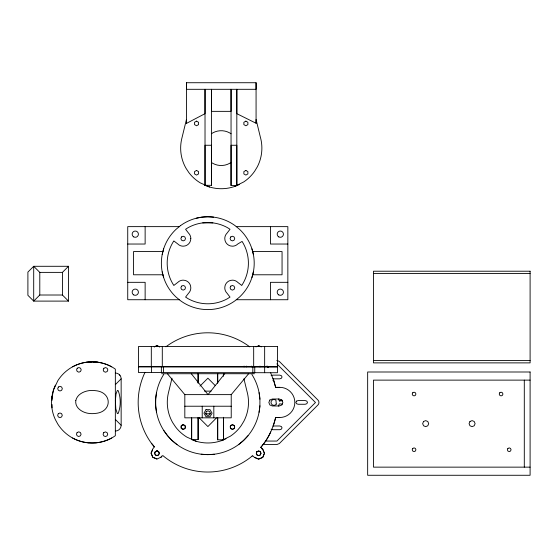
<?xml version="1.0" encoding="UTF-8"?>
<svg xmlns="http://www.w3.org/2000/svg" width="558" height="558" viewBox="0 0 558 558"><rect width="100%" height="100%" fill="white"/><g stroke="black" fill="none" stroke-linecap="round" stroke-linejoin="round"><path stroke-width="0.84" d="M151.469 372.57L151.476 366.766M161.374 372.584L161.381 366.78M163.522 372.584L163.529 366.787M205.023 185.319L205.023 145.261L211.482 145.261L211.482 185.319L205.023 185.319L205.023 89.308L205.023 113.672L186.456 123.402L186.456 82.73L256.073 82.73L256.073 89.308L186.456 89.308L186.456 82.73M198.111 417.879L198.111 439.578L191.652 439.578L191.652 417.879M198.111 383.165L198.111 373.679M223.451 418.012L223.451 439.802L217.683 439.802L217.683 418.012M217.683 383.165L217.683 373.679M231.047 185.535L231.047 145.261L236.822 145.261L236.822 185.535L231.047 185.535L231.047 89.308L231.047 111.356L211.482 111.356L211.482 89.308L211.482 185.319M244.069 366.885L244.069 366.076M246.315 366.892L246.315 366.076M251.756 366.899L251.756 366.083M252.823 372.702L252.837 366.899M254.748 372.702L254.755 366.899M236.822 185.535L236.822 89.308L236.822 113.672L256.073 123.255L256.073 82.73M259.993 366.906L259.993 366.097M264.652 372.716L264.659 366.913M51.615 399.863L53.519 389.868L57.851 380.654A40.608 40.608 0 0 1 68.271 369.563C81.838 359.526 101.633 359.268 115.346 369.138L115.346 435.693C101.633 445.563 81.838 445.305 68.271 435.268A40.608 40.608 0 0 1 57.851 424.178L55.395 419.707A40.608 40.608 0 0 1 55.395 385.125M156.519 392.567L155.689 398.886L155.682 405.812L156.491 412.132M259.072 412.264L259.902 405.945L259.909 399.019L259.093 392.699M171.99 378.24L168.349 393.16A40.608 40.608 0 0 0 172.757 422.727L175.589 426.975A40.608 40.608 0 0 0 186.909 437.137L196.214 441.266M162.204 254.483L163.654 248.84M251.937 277.521L253.381 271.879M273.748 424.282L275.652 417.503L279.732 417.503A15.087 15.087 0 0 0 294.819 402.423A15.087 15.087 0 0 0 279.732 387.329L275.652 387.329L273.748 380.549L272.89 380.549M152.55 449.874L151.134 453.291L152.836 457.393L156.938 459.095L160.962 457.176L162.852 455.53L163.348 455.998A69.617 69.617 0 0 0 252.167 456.053M161.039 457.393L161.569 456.109M181.085 426.479L181.538 425.391L183.177 424.708L184.824 425.391L185.5 427.03L184.824 428.67L183.177 429.346L181.538 428.67L181.085 427.574M230.084 427.03L230.768 425.391L232.407 424.708L234.046 425.391L234.73 427.03L234.046 428.67L232.407 429.346L230.768 428.67L230.426 427.846M270.707 431.92C268.196 437.591 264.757 442.843 260.67 447.502M278.575 398.935L279.356 400.951L282.397 400.77M224.748 373.714L208.022 394.625L191.289 373.714M167.407 373.734L184.817 394.625L184.817 417.83L231.228 417.83L231.228 394.625L248.631 373.734M247.982 435.749L243.49 440.52L238.433 444.698M216.455 417.935L207.897 426.563L198.725 417.384M199.945 386.136L207.897 378.178L215.235 385.578M39.792 295.008L33.703 301.104L27.9 295.301L27.9 272.095L33.703 266.292L68.508 266.292L68.508 301.104L33.703 301.104L33.703 266.292L39.792 272.381L39.792 295.008L62.419 295.008L68.508 301.104M62.419 295.008L62.419 272.381L68.508 266.292M115.346 384.636L121.149 378.833A5.803 5.803 0 0 0 115.346 373.03M252.104 456.116L252.586 455.656L254.497 457.441L258.598 459.143L262.699 457.448L264.408 453.347L262.713 449.246L260.837 447.3C268.21 438.895 273.12 428.432 275.631 417.586L279.711 417.593M281.748 399.967L279.363 400.965M211.482 133.718L212.828 132.86A17.403 17.403 0 0 1 229.603 132.86L231.047 133.781M231.047 162.441L229.603 163.361A17.403 17.403 0 0 1 212.828 163.361L211.482 162.511M234.681 186.442L243.79 181.901A40.608 40.608 0 0 0 254.65 171.236L257.287 166.87A40.608 40.608 0 0 0 260.363 137.129L256.073 119.475L256.073 123.255M221.31 440.701L230.419 436.161A40.608 40.608 0 0 0 241.279 425.503L243.916 421.137A40.608 40.608 0 0 0 246.992 391.395L243.93 378.784M154.182 346.888L156.917 345.758L159.651 346.888M154.252 346.818L156.993 345.688L159.727 346.825M255.92 346.867L258.584 345.807L260.635 346.658M157.014 450.906L155.375 451.582L154.692 453.222L155.368 454.861L157.014 455.544L158.653 454.868L159.337 453.229L158.653 451.589L157.014 450.906L158.653 451.589M271.132 375.667L272.771 375.122L279.732 375.122L281.371 375.667L282.055 376.985L281.371 378.296L279.732 378.84L272.771 378.84M282.397 404.062L279.356 403.873L278.575 405.896M196.249 218.227L201.975 217.132L207.792 216.769L213.609 217.132M278.261 405.785L278.623 405.826M204.5 391.13L211.084 391.13M210.261 413.778L205.323 413.778M202.707 222.893L212.884 222.893M214.272 454.226L207.729 454.63L201.187 454.205M179.306 226.632L127.733 226.632L127.733 299.73L179.306 299.73M236.278 226.632L287.851 226.632L287.851 299.73L236.278 299.73M127.733 244.034L145.136 244.034L145.136 226.632M287.851 244.034L270.449 244.034L270.449 226.632M162.929 251.574L133.536 251.574L133.536 274.78L162.929 274.78L163.654 277.521M251.937 248.84L252.662 251.574L282.055 251.574L282.055 274.78L252.662 274.78M39.792 272.381L62.419 272.381M373.462 273.539L530.1 273.539M127.733 282.327L145.136 282.327L145.136 299.73M287.851 282.327L270.449 282.327L270.449 299.73M373.462 360.559L530.1 360.559M86.344 362.261L91.31 362.261M92.97 362.261L97.943 362.128M161.583 373.734L254.406 373.734M530.1 380.124L373.462 380.124L373.462 467.144L530.1 467.144M184.817 394.625L231.228 394.625M184.817 406.224L231.228 406.224M272.771 425.991L279.732 425.991L281.371 426.535L282.055 427.846L281.371 429.165L279.732 429.709L272.771 429.709L271.132 429.165M265.559 441.057L276.914 441.057L315.472 402.499L276.831 363.851M88.827 442.571L86.344 442.571L88.75 442.703M95.46 442.571L97.943 442.571L95.537 442.703M263.118 444.538L276.914 444.538L279.377 443.519L317.934 404.962A3.481 3.481 0 0 0 317.934 400.037L279.293 361.396L276.831 360.37M279.753 387.426L275.666 387.419L273.713 380.444L270.484 372.444M186.456 123.402L186.456 119.475L181.713 138.9A40.608 40.608 0 0 0 186.128 168.467L188.953 172.715A40.608 40.608 0 0 0 200.28 182.878L209.585 187.007M258.654 345.737L261.388 346.867M261.479 448.632L262.776 449.169L264.471 453.27L262.776 457.379L258.675 459.074L254.567 457.379M156.861 458.871L152.759 457.169L151.065 453.061L152.773 448.96L154.35 446.812L151.42 443.261M177.053 444.614L172.004 440.429L167.519 435.645L163.675 430.337M115.346 419.442L121.149 425.245A5.803 5.803 0 0 1 115.346 431.048M119.447 374.732L119.949 375.304M154.44 446.923L151.469 443.338A69.617 69.617 0 0 1 145.01 372.332M266.982 366.006L267.952 367.534M267.142 366.271L267.993 367.61M252.662 251.574L253.381 254.483M162.204 271.879L162.929 274.78M524.297 380.124L524.297 467.144M264.652 346.469L264.652 366.773M253.674 346.469L253.674 366.773M223.451 373.679L223.451 376.266M223.451 417.286L223.451 439.802M217.683 373.379L217.683 382.865M217.683 417.558L217.683 439.802M213.819 406.224L213.819 417.83M202.219 406.224L202.219 417.83M198.111 373.358L198.111 382.816M198.111 417.614L198.111 439.578M191.652 417.998L191.652 439.578M162.294 346.469L162.294 366.773M151.316 346.469L151.316 366.773M121.149 378.833L121.149 425.245M52.068 396.236L52.068 400.379M52.068 404.522L52.068 407.842M165.914 346.804A69.617 69.617 0 0 1 249.747 346.86M226.004 438.721A40.608 40.608 0 0 1 191.436 439.495M239.375 184.461A40.608 40.608 0 0 1 204.807 185.235M111.705 438.002A40.608 40.608 0 0 1 72.575 438.002M72.575 366.829A40.608 40.608 0 0 1 111.705 366.829M259.902 405.764A52.215 52.215 0 0 1 191.596 452.05A52.215 52.215 0 0 1 163.745 374.383M251.916 374.495A52.215 52.215 0 0 1 259.909 399.2M138.517 366.752L138.51 372.556L277.466 372.73L277.472 366.927L138.517 366.752M115.38 400.581L115.813 408.861L117.278 413.436A23.75 3.362 -90 0 0 118.157 413.436C120.919 406.44 120.919 397.638 118.157 390.642A23.75 3.362 90 0 0 117.278 390.642L116.001 394.094L115.38 400.581M75.797 400.581C74.723 407.975 82.619 412.774 89.057 413.436A23.283 23.283 0 0 0 95.23 413.436C112.542 412.181 112.542 391.89 95.23 390.642A23.283 23.283 0 0 0 89.057 390.642C83.428 391.381 77.081 394.576 75.797 400.581M190.808 238.566L190.55 240.54A7.624 7.624 0 0 1 185.151 245.932L183.177 246.19A7.624 7.624 0 0 1 177.786 243.958L173.852 240.937L173.503 241.419A40.608 40.608 0 0 0 173.503 284.943L173.852 285.424L177.786 282.404A7.624 7.624 0 0 1 183.177 280.165L185.151 280.43A7.624 7.624 0 0 1 190.55 285.822L190.808 287.795A7.624 7.624 0 0 1 188.576 293.187L185.584 297.086L188.227 298.767A40.608 40.608 0 0 0 227.357 298.767L230.008 297.086L227.015 293.187A7.624 7.624 0 0 1 224.783 287.795L225.041 285.822A7.624 7.624 0 0 1 230.433 280.43L232.407 280.165A7.624 7.624 0 0 1 237.799 282.404L241.74 285.424L242.081 284.943A40.608 40.608 0 0 0 242.081 241.419L237.799 243.958A7.624 7.624 0 0 1 232.407 246.19L230.433 245.932A7.624 7.624 0 0 1 225.041 240.54L224.783 238.566A7.624 7.624 0 0 1 227.015 233.174L230.008 229.275L227.357 227.594A40.608 40.608 0 0 0 188.227 227.594L185.584 229.275L188.576 233.174A7.624 7.624 0 0 1 190.808 238.566M58.367 387.022L57.683 388.661L58.367 390.3L60.006 390.984L61.645 390.3L62.329 388.661L61.645 387.022L60.006 386.338L58.367 387.022M103.879 368.266L103.202 369.905L103.879 371.544L105.518 372.221L107.164 371.544L107.84 369.905L107.164 368.266L105.518 367.582L103.879 368.266M181.538 236.927L180.862 238.566L181.538 240.205L183.177 240.889L184.824 240.205L185.5 238.566L184.824 236.927L183.177 236.243L181.538 236.927M103.767 432.583L103.084 434.222L103.767 435.861L105.406 436.544L107.045 435.861L107.722 434.222L107.045 432.583L105.406 431.899L103.767 432.583M181.538 286.156L180.862 287.795L181.538 289.435L183.177 290.111L184.824 289.435L185.5 287.795L184.824 286.156L183.177 285.473L181.538 286.156M230.768 236.927L230.084 238.566L230.768 240.205L232.407 240.889L234.046 240.205L234.73 238.566L234.046 236.927L232.407 236.243L230.768 236.927M155.298 451.652L154.615 453.291L155.298 454.93L156.938 455.614L158.577 454.93L159.253 453.291L158.577 451.652L156.938 450.976L155.298 451.652M230.768 286.156L230.084 287.795L230.768 289.435L232.407 290.111L234.046 289.435L234.73 287.795L234.046 286.156L232.407 285.473L230.768 286.156M206.376 411.546L205.7 413.185L206.376 414.831L208.022 415.508L209.662 414.831L210.338 413.185L209.662 411.546L208.022 410.869L206.376 411.546M257.029 451.631L256.352 453.27L257.029 454.916L258.675 455.593L260.314 454.916L260.991 453.27L260.314 451.631L258.675 450.955L257.029 451.631M412.76 392.734L412.216 394.046L412.76 395.357L414.071 395.901L415.382 395.357L415.926 394.046L415.382 392.734L414.071 392.19L412.76 392.734M423.543 421.499L422.657 423.634L423.543 425.768L425.677 426.647L427.805 425.768L428.69 423.634L427.805 421.499L425.677 420.613L423.543 421.499M412.76 448.43L412.216 449.741L412.76 451.052L414.071 451.596L415.382 451.052L415.926 449.741L415.382 448.43L414.071 447.886L412.76 448.43M469.955 421.499L469.069 423.634L469.955 425.768L472.089 426.647L474.216 425.768L475.102 423.634L474.216 421.499L472.089 420.613L469.955 421.499M499.78 392.734L499.236 394.046L499.78 395.357L501.091 395.901L502.402 395.357L502.946 394.046L502.402 392.734L501.091 392.19L499.78 392.734M507.899 448.43L507.361 449.741L507.899 451.052L509.217 451.596L510.528 451.052L511.072 449.741L510.528 448.43L509.217 447.886L507.899 448.43M58.318 413.659L57.641 415.298L58.318 416.938L59.957 417.621L61.596 416.945L62.28 415.305L61.603 413.666L59.964 412.983L58.318 413.659M77.241 368.21L76.558 369.849L77.234 371.495L78.873 372.179L80.519 371.502L81.203 369.856L80.526 368.217L78.88 367.534L77.241 368.21M77.123 432.527L76.446 434.166L77.123 435.812L78.762 436.495L80.401 435.819L81.084 434.18L80.408 432.534L78.769 431.85L77.123 432.527M269.863 400.03L268.837 402.485L269.856 404.955L272.318 405.973L279.398 405.98L281.86 404.969L282.878 402.506L281.867 400.044L279.405 399.019L272.325 399.012L269.863 400.03M256.966 451.701L256.282 453.34L256.959 454.979L258.598 455.663L260.244 454.986L260.928 453.347L260.244 451.701L258.605 451.017L256.966 451.701M296.563 401.104L295.886 402.416L296.563 403.727L298.202 404.271L305.163 404.271L306.809 403.727L307.486 402.416L306.809 401.104L305.163 400.56L298.202 400.56L296.563 401.104M205.986 409.67L203.956 413.185L205.986 416.707L210.052 416.707L212.082 413.185L210.052 409.67L205.986 409.67M276.252 404.062L275.98 404.466A2.902 2.902 0 0 1 271.879 404.466A2.902 2.902 0 0 1 271.879 400.365A2.902 2.902 0 0 1 275.98 400.365L276.252 404.062M180.513 225.634L176.021 229.345A46.412 46.412 0 0 0 176.021 297.016L180.513 300.727A46.412 46.412 0 0 0 235.071 300.727L239.563 297.016A46.412 46.412 0 0 0 239.563 229.345L235.071 225.634A46.412 46.412 0 0 0 180.513 225.634M196.549 121.135L194.54 122.293L194.54 124.615L196.549 125.773L198.557 124.615L198.557 122.293L196.549 121.135M245.883 121.135L243.867 122.293L243.867 124.615L245.883 125.773L247.891 124.615L247.891 122.293L245.883 121.135M196.549 170.448L194.54 171.606L194.54 173.929L196.549 175.086L198.557 173.929L198.557 171.606L196.549 170.448M245.883 170.448L243.867 171.606L243.867 173.929L245.883 175.086L247.891 173.929L247.891 171.606L245.883 170.448M183.177 424.708L181.169 425.866L181.169 428.188L183.177 429.346L185.193 428.188L185.193 425.866L183.177 424.708M232.512 424.708L230.503 425.866L230.503 428.188L232.512 429.346L234.52 428.188L234.52 425.866L232.512 424.708M530.1 271.216L373.462 271.216L373.462 362.881L530.1 362.881L530.1 271.216M277.472 346.469L138.51 346.469L138.51 366.773L277.472 366.773L277.472 346.469M530.1 371.998L367.659 371.998L367.659 475.27L530.1 475.27L530.1 371.998M278.749 236.885A3.132 3.132 0 0 0 283.443 234.172A3.132 3.132 0 0 0 278.749 231.458A3.132 3.132 0 0 0 278.749 236.885M278.749 294.903A3.132 3.132 0 0 0 283.443 292.19A3.132 3.132 0 0 0 278.749 289.476A3.132 3.132 0 0 0 278.749 294.903M133.711 236.885A3.132 3.132 0 0 0 138.412 234.172A3.132 3.132 0 0 0 133.711 231.458A3.132 3.132 0 0 0 133.711 236.885M133.711 294.903A3.132 3.132 0 0 0 138.412 292.19A3.132 3.132 0 0 0 133.711 289.476A3.132 3.132 0 0 0 133.711 294.903"/></g></svg>
